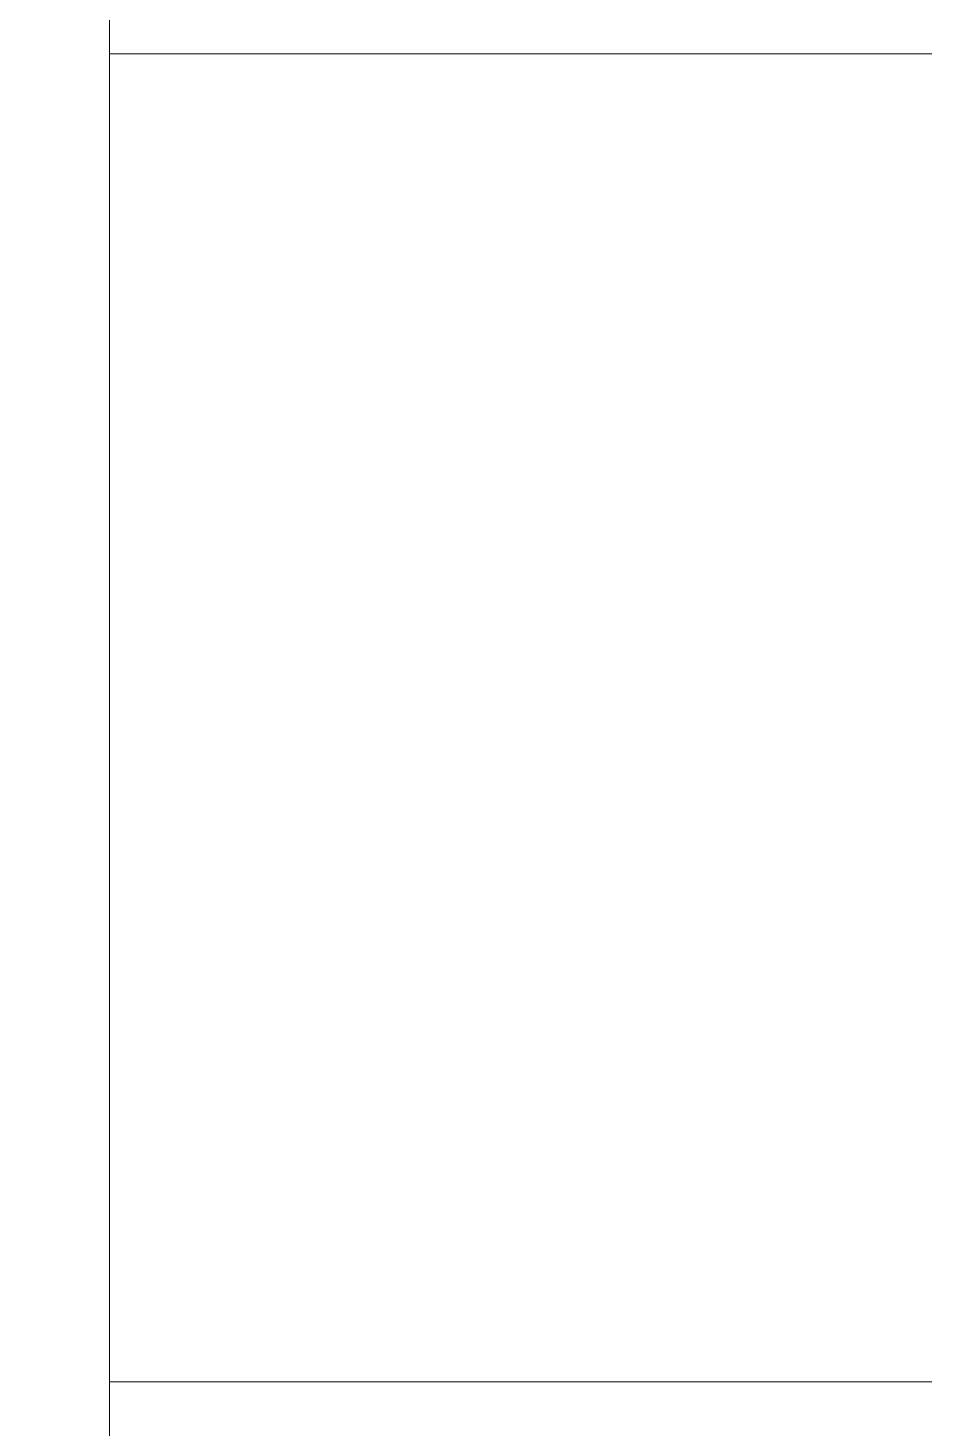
# Model space of a CAD drawing. Header units: millimetres. Extents: x 26027 to 581921, y 7230 to 233891.
# Drawn here: x 475439 to 475945, y 209209 to 210000 of the extents above; entities that cross this region are included whole.
import ezdxf

# ---------------------------------------------------------------- set-up
doc = ezdxf.new("R2010")
doc.units = ezdxf.units.MM
doc.header["$LTSCALE"] = 5
doc.layers.get('0').update_dxf_attribs({"color": 252})
for name, color, linetype, lineweight in [('Medical Equipment and Furniture', 252, 'Continuous', 0), ('NEW Wall', 252, 'Continuous', 5), ('Walls', 252, 'Continuous', 5)]:
    doc.layers.add(name, color=color, linetype=linetype, lineweight=lineweight)

# ---------------------------------------------------------------- blocks, each defined once
blk = doc.blocks.new('*X24')
at = {"color": 0}
for p, q in [((13, 1), (13, 1)), ((13, 1), (13, 1)), ((13, 1), (13, 1)), ((13, 1), (13, 1)), ((13, 1), (13, 1)), ((13, 1), (13, 1)), ((13, 1), (13, 1)), ((13, 1), (13, 1)), ((13, 1), (13, 1)), ((13, 1), (13, 1)), ((13, 1), (13, 1)), ((13, 1), (13, 1)), ((13, 1), (13, 1)), ((13, 1), (13, 1)), ((13, 1), (13, 1)), ((13, 1), (14, 1)), ((13, 1), (14, 1)), ((13, 1), (14, 1)), ((13, 1), (13, 1)), ((13, 1), (13, 1)), ((13, 1), (13, 1)), ((13, 1), (13, 1)), ((13, 1), (13, 1)), ((13, 1), (13, 1)), ((13, 1), (13, 1)), ((13, 1), (13, 1)), ((13, 1), (13, 1)), ((13, 1), (13, 1)), ((13, 1), (13, 1)), ((13, 1), (13, 1)), ((13, 1), (13, 1)), ((13, 1), (13, 1)), ((13, 1), (13, 1)), ((13, 1), (13, 1)), ((13, 1), (13, 1)), ((13, 1), (13, 1)), ((13, 1), (13, 1)), ((13, 1), (13, 1)), ((13, 1), (13, 1)), ((13, 1), (13, 1)), ((13, 1), (13, 1)), ((13, 1), (13, 1)), ((13, 1), (13, 1)), ((13, 1), (13, 1)), ((13, 1), (13, 1)), ((13, 1), (13, 1)), ((13, 1), (13, 1)), ((13, 1), (13, 1)), ((13, 1), (13, 1)), ((13, 1), (13, 1)), ((13, 1), (13, 1)), ((13, 1), (13, 1)), ((13, 1), (13, 1)), ((13, 1), (13, 1)), ((13, 1), (13, 1)), ((13, 1), (13, 1)), ((13, 1), (13, 1)), ((13, 1), (13, 1)), ((13, 1), (13, 1)), ((13, 1), (13, 1)), ((13, 1), (13, 1)), ((13, 1), (13, 1)), ((13, 1), (13, 1)), ((13, 1), (13, 1)), ((13, 1), (13, 1)), ((13, 1), (13, 1)), ((13, 1), (13, 1)), ((13, 1), (13, 1)), ((13, 1), (13, 1)), ((13, 1), (13, 1)), ((13, 1), (13, 1)), ((13, 1), (13, 1)), ((13, 1), (13, 1)), ((13, 1), (13, 1)), ((13, 1), (13, 1)), ((13, 1), (13, 1)), ((13, 1), (13, 1)), ((13, 1), (13, 1)), ((13, 1), (13, 1)), ((13, 1), (13, 1)), ((13, 1), (13, 1)), ((13, 1), (13, 1)), ((13, 1), (13, 1)), ((13, 1), (13, 1)), ((13, 1), (13, 1)), ((13, 1), (13, 1)), ((13, 1), (13, 1)), ((13, 1), (13, 1)), ((13, 1), (13, 1)), ((13, 1), (13, 1)), ((13, 1), (13, 1)), ((13, 1), (13, 1)), ((13, 1), (13, 1)), ((13, 1), (13, 1)), ((13, 1), (13, 1)), ((13, 1), (13, 1)), ((13, 1), (13, 1)), ((13, 1), (13, 1)), ((13, 1), (13, 1)), ((13, 1), (13, 1)), ((13, 1), (13, 1)), ((13, 1), (13, 1)), ((13, 1), (13, 1)), ((13, 1), (13, 1)), ((13, 1), (13, 1)), ((13, 1), (13, 1)), ((13, 1), (13, 1)), ((13, 1), (13, 1)), ((13, 1), (13, 1)), ((13, 1), (13, 1)), ((13, 1), (13, 1)), ((13, 1), (13, 1)), ((13, 1), (13, 1)), ((13, 1), (13, 1)), ((13, 1), (13, 1)), ((13, 1), (13, 1)), ((13, 1), (13, 1)), ((13, 1), (13, 1)), ((13, 1), (13, 1)), ((13, 1), (13, 1)), ((13, 1), (13, 1)), ((13, 1), (13, 1)), ((13, 1), (13, 1)), ((13, 1), (14, 1)), ((13, 0), (13, 0)), ((13, 0), (13, 0)), ((13, 0), (13, 0)), ((13, 0), (13, 0)), ((13, 0), (13, 0)), ((13, 0), (13, 0)), ((13, 0), (13, 0)), ((13, 0), (13, 0)), ((13, 0), (13, 0)), ((13, 0), (13, 0)), ((13, 0), (13, 0)), ((13, 0), (13, 0)), ((13, 0), (13, 0)), ((13, 0), (13, 0)), ((13, 0), (13, 0)), ((13, 0), (13, 0)), ((13, 0), (13, 0)), ((13, 0), (13, 0)), ((13, 0), (13, 0)), ((13, 0), (13, 0)), ((13, 0), (13, 0)), ((13, 0), (13, 0)), ((13, 0), (13, 0)), ((13, 0), (13, 0)), ((13, 0), (13, 0)), ((13, 0), (13, 0)), ((13, 0), (13, 0)), ((13, 0), (13, 0)), ((13, 0), (13, 0)), ((13, 0), (13, 0)), ((13, 0), (13, 0)), ((13, 0), (13, 0)), ((13, 0), (13, 0)), ((13, 0), (13, 0)), ((13, 0), (13, 0)), ((13, 0), (13, 0)), ((13, 0), (13, 0)), ((13, 0), (13, 0)), ((13, 0), (13, 0)), ((13, 0), (13, 0)), ((13, 0), (13, 0)), ((13, 0), (13, 0)), ((13, 0), (13, 0)), ((13, 0), (13, 0)), ((13, 0), (13, 0)), ((13, 0), (13, 0)), ((13, 0), (13, 0)), ((13, 0), (13, 0)), ((13, 0), (14, 0)), ((13, 0), (14, 0)), ((13, 0), (13, 0)), ((13, 0), (14, 0)), ((14, 1), (14, 1)), ((14, 1), (14, 1)), ((14, 1), (14, 1)), ((14, 1), (14, 1)), ((14, 1), (14, 1)), ((14, 1), (14, 1)), ((14, 1), (14, 1)), ((14, 1), (14, 1)), ((14, 1), (14, 1)), ((14, 1), (14, 1)), ((14, 1), (14, 1)), ((14, 1), (14, 1)), ((14, 1), (14, 1)), ((14, 1), (14, 1)), ((14, 1), (14, 1)), ((14, 1), (14, 1)), ((14, 1), (14, 1)), ((14, 1), (14, 1)), ((14, 1), (14, 1)), ((14, 1), (14, 1)), ((14, 1), (14, 1)), ((14, 1), (14, 1)), ((14, 1), (14, 1)), ((14, 1), (14, 1)), ((14, 1), (14, 1)), ((14, 1), (14, 1)), ((14, 1), (14, 1)), ((14, 1), (14, 1)), ((14, 1), (14, 1)), ((14, 1), (14, 1)), ((14, 1), (14, 1)), ((14, 1), (14, 1)), ((14, 1), (14, 1)), ((14, 1), (14, 1)), ((14, 1), (14, 1)), ((14, 1), (14, 1)), ((14, 1), (14, 1)), ((14, 1), (14, 1)), ((14, 1), (14, 1)), ((14, 1), (14, 1)), ((14, 1), (14, 1)), ((14, 1), (14, 1)), ((14, 1), (14, 1)), ((14, 1), (14, 1)), ((14, 1), (14, 1)), ((14, 1), (14, 1)), ((14, 1), (14, 1)), ((14, 1), (14, 1)), ((14, 1), (14, 1)), ((14, 1), (14, 1)), ((14, 1), (14, 1)), ((14, 1), (14, 1)), ((14, 1), (14, 1)), ((14, 1), (14, 1)), ((14, 1), (14, 1)), ((14, 1), (14, 1)), ((14, 1), (14, 1)), ((14, 1), (14, 1)), ((14, 1), (14, 1)), ((14, 1), (14, 1)), ((14, 1), (14, 1)), ((14, 1), (14, 1)), ((14, 1), (14, 1)), ((14, 1), (14, 1)), ((14, 1), (14, 1)), ((14, 1), (14, 1)), ((14, 1), (14, 1)), ((14, 1), (14, 1)), ((14, 1), (14, 1)), ((14, 1), (14, 1)), ((14, 1), (14, 1)), ((14, 1), (14, 1)), ((14, 1), (14, 1)), ((14, 1), (14, 1)), ((14, 1), (14, 1)), ((14, 1), (14, 1)), ((14, 1), (14, 1)), ((14, 1), (14, 1)), ((14, 1), (14, 1)), ((14, 1), (14, 1)), ((14, 1), (14, 1)), ((14, 1), (14, 1)), ((14, 1), (14, 1)), ((14, 1), (14, 1)), ((14, 1), (14, 1)), ((14, 1), (14, 1)), ((14, 1), (14, 1)), ((14, 1), (14, 1)), ((14, 1), (14, 1)), ((14, 1), (14, 1)), ((14, 1), (14, 1)), ((14, 1), (14, 1)), ((14, 1), (14, 1)), ((14, 1), (14, 1)), ((14, 0), (14, 0)), ((14, 0), (14, 0)), ((14, 0), (14, 0)), ((14, 0), (14, 0)), ((14, 0), (14, 0)), ((14, 0), (14, 0)), ((14, 0), (14, 0)), ((14, 0), (14, 0)), ((14, 0), (14, 0)), ((14, 0), (14, 0)), ((14, 0), (14, 0)), ((14, 0), (14, 0)), ((14, 0), (14, 0)), ((14, 0), (14, 0)), ((14, 0), (14, 0)), ((14, 0), (14, 0)), ((14, 0), (14, 0)), ((14, 0), (14, 0)), ((14, 0), (14, 0)), ((14, 0), (14, 0)), ((14, 0), (14, 0)), ((14, 0), (14, 0)), ((14, 0), (14, 0)), ((14, 0), (14, 0)), ((14, 0), (14, 0)), ((14, 0), (14, 0)), ((14, 0), (14, 0)), ((14, 0), (14, 0)), ((14, 0), (14, 0)), ((14, 0), (14, 0)), ((14, 0), (14, 0)), ((14, 0), (14, 0)), ((14, 0), (14, 0)), ((14, 0), (14, 0)), ((14, 0), (14, 0)), ((14, 0), (14, 0)), ((14, 0), (14, 0)), ((14, 0), (14, 0)), ((14, 0), (14, 0)), ((14, 0), (14, 0)), ((14, 0), (14, 0)), ((14, 0), (14, 0)), ((14, 0), (14, 0)), ((14, 0), (14, 0)), ((14, 0), (14, 0)), ((14, 0), (14, 0)), ((14, 0), (14, 0)), ((14, 0), (14, 0)), ((13, 0), (13, 0)), ((13, 0), (14, 0)), ((13, 0), (13, 0)), ((13, 0), (14, 0)), ((13, 0), (13, 0)), ((13, 0), (14, 0)), ((13, 0), (13, 0)), ((13, 0), (13, 0)), ((13, 0), (13, 0)), ((13, 0), (13, 0)), ((13, 0), (14, 0)), ((13, 0), (13, 0)), ((13, 0), (14, 0)), ((13, 0), (13, 0)), ((13, 0), (14, 0)), ((13, 0), (13, 0)), ((13, 0), (14, 0)), ((13, 0), (13, 0)), ((13, 0), (14, 0)), ((13, 0), (13, 0)), ((13, 0), (14, 0)), ((13, 0), (13, 0)), ((13, 0), (14, 0)), ((13, 0), (13, 0)), ((13, 0), (13, 0)), ((13, 0), (13, 0)), ((13, 0), (14, 0)), ((13, 0), (13, 0)), ((13, 0), (14, 0)), ((13, 0), (13, 0)), ((13, 0), (14, 0)), ((13, 0), (13, 0)), ((13, 0), (14, 0)), ((13, 0), (13, 0)), ((13, 0), (13, 0)), ((13, 0), (13, 0)), ((13, 0), (13, 0)), ((13, 0), (13, 0)), ((13, 0), (13, 0)), ((13, 0), (13, 0)), ((13, 0), (13, 0)), ((13, 0), (13, 0)), ((13, 0), (13, 0)), ((13, 0), (13, 0)), ((13, 0), (13, 0)), ((13, 0), (13, 0)), ((13, 0), (13, 0)), ((13, 0), (13, 0)), ((13, 0), (13, 0)), ((13, 0), (13, 0)), ((13, 0), (13, 0)), ((13, 0), (13, 0)), ((13, 0), (13, 0)), ((13, 0), (13, 0)), ((13, 0), (13, 0)), ((13, 0), (13, 0)), ((13, 0), (13, 0)), ((13, 0), (13, 0)), ((13, 0), (13, 0)), ((13, 0), (13, 0)), ((13, 0), (13, 0)), ((13, 0), (13, 0)), ((13, 0), (13, 0)), ((13, 0), (13, 0)), ((13, -1), (13, -1)), ((13, -1), (13, -1)), ((13, -1), (13, -1)), ((13, -1), (13, -1)), ((13, -1), (13, -1)), ((13, -1), (14, -1)), ((13, -1), (13, -1)), ((14, 0), (14, 0)), ((14, 0), (14, 0)), ((14, 0), (14, 0)), ((14, 0), (14, 0)), ((14, 0), (14, 0)), ((14, 0), (14, 0)), ((14, 0), (14, 0)), ((14, 0), (14, 0)), ((14, 0), (14, 0)), ((14, 0), (14, 0)), ((14, 0), (14, 0)), ((14, 0), (14, 0)), ((14, 0), (14, 0)), ((14, 0), (14, 0)), ((14, 0), (14, 0)), ((13, 0), (14, 0)), ((14, 0), (14, 0)), ((14, 0), (14, 0)), ((14, 0), (14, 0)), ((14, 0), (14, 0)), ((14, 0), (14, 0)), ((14, 0), (14, 0)), ((14, 0), (14, 0)), ((14, 0), (14, 0)), ((14, 0), (14, 0)), ((14, 0), (14, 0)), ((14, 0), (14, 0)), ((14, 0), (14, 0)), ((14, 0), (14, 0)), ((14, 0), (14, 0)), ((14, 0), (14, 0)), ((14, 0), (14, 0)), ((14, 0), (14, 0)), ((14, 0), (14, 0)), ((14, 0), (14, 0)), ((14, 0), (14, 0)), ((14, 0), (14, 0)), ((14, 0), (14, 0)), ((14, 0), (14, 0)), ((14, 0), (14, 0)), ((14, 0), (14, 0)), ((14, 0), (14, 0)), ((14, 0), (14, 0)), ((14, 0), (14, 0)), ((14, 0), (14, 0)), ((14, 0), (14, 0)), ((14, 0), (14, 0)), ((14, 0), (14, 0)), ((14, 0), (14, 0)), ((14, 0), (14, 0)), ((14, -1), (14, -1)), ((14, -1), (14, -1)), ((14, -1), (14, -1)), ((14, -1), (14, -1)), ((14, -1), (14, -1))]:
    blk.add_line(p, q, dxfattribs=at)
blk = doc.blocks.new('*X23')
at = {"color": 0}
for p, q in [((5, 3), (5, 3)), ((5, 3), (5, 3)), ((5, 3), (5, 3)), ((5, 3), (5, 3)), ((5, 3), (5, 3)), ((5, 3), (5, 3)), ((5, 3), (5, 3)), ((5, 3), (5, 3)), ((5, 3), (5, 3)), ((5, 3), (5, 3)), ((5, 3), (5, 3)), ((5, 3), (5, 3)), ((5, 3), (5, 3)), ((5, 3), (5, 3)), ((5, 3), (5, 3)), ((5, 3), (5, 3)), ((5, 3), (5, 3)), ((5, 3), (5, 3)), ((5, 3), (5, 3)), ((5, 3), (5, 3)), ((5, 3), (5, 3)), ((5, 3), (5, 3)), ((5, 3), (5, 3)), ((5, 3), (5, 3)), ((5, 3), (5, 3)), ((5, 3), (5, 3)), ((5, 3), (5, 3)), ((5, 3), (5, 3)), ((5, 3), (5, 3)), ((5, 3), (5, 3)), ((5, 3), (5, 3)), ((5, 3), (5, 3)), ((5, 3), (5, 3)), ((5, 3), (5, 3)), ((5, 3), (5, 3)), ((5, 3), (5, 3)), ((5, 3), (5, 3)), ((5, 3), (5, 3)), ((5, 3), (5, 3)), ((5, 3), (5, 3)), ((5, 3), (5, 3)), ((5, 3), (5, 3)), ((5, 3), (5, 3)), ((5, 3), (5, 3)), ((5, 3), (5, 3)), ((5, 3), (5, 3)), ((5, 3), (5, 3)), ((5, 3), (5, 3)), ((5, 3), (5, 3)), ((5, 3), (5, 3)), ((5, 3), (5, 3)), ((5, 3), (5, 3)), ((5, 3), (5, 3)), ((5, 3), (5, 3)), ((5, 3), (5, 3)), ((5, 3), (5, 3)), ((5, 3), (5, 3)), ((5, 3), (5, 3)), ((5, 3), (5, 3)), ((5, 3), (5, 3)), ((5, 3), (5, 3)), ((5, 3), (5, 3)), ((5, 3), (5, 3)), ((5, 3), (5, 3)), ((5, 3), (5, 3)), ((5, 3), (5, 3)), ((6, 3), (5, 3)), ((5, 3), (5, 3)), ((6, 3), (5, 3)), ((5, 3), (5, 3)), ((6, 3), (5, 3)), ((5, 3), (5, 3)), ((6, 3), (5, 3)), ((5, 3), (5, 3)), ((5, 3), (5, 3)), ((5, 3), (5, 3)), ((5, 3), (5, 3)), ((5, 3), (5, 3)), ((5, 3), (5, 3)), ((5, 3), (5, 3)), ((5, 3), (5, 3)), ((5, 3), (5, 3)), ((5, 3), (5, 3)), ((5, 3), (5, 3)), ((5, 3), (5, 3)), ((5, 3), (5, 3)), ((5, 3), (5, 3)), ((5, 3), (5, 3)), ((5, 3), (5, 3)), ((5, 3), (5, 3)), ((5, 3), (5, 3)), ((5, 3), (5, 3)), ((5, 3), (5, 3)), ((5, 3), (5, 3)), ((5, 3), (5, 3)), ((5, 3), (5, 3)), ((6, 3), (6, 3)), ((6, 3), (6, 3)), ((6, 3), (6, 3)), ((6, 3), (6, 3)), ((6, 3), (6, 3)), ((6, 3), (6, 3)), ((6, 3), (6, 3)), ((6, 3), (6, 3)), ((6, 3), (6, 3)), ((6, 3), (6, 3)), ((6, 3), (6, 3)), ((6, 3), (6, 3)), ((6, 3), (6, 3)), ((6, 3), (6, 3)), ((6, 3), (6, 3)), ((6, 3), (6, 3)), ((6, 3), (6, 3)), ((6, 3), (6, 3)), ((6, 3), (6, 3)), ((6, 3), (6, 3)), ((6, 3), (6, 3)), ((6, 3), (6, 3)), ((6, 3), (6, 3)), ((6, 3), (6, 3)), ((6, 3), (6, 3)), ((6, 3), (6, 3)), ((6, 3), (6, 3)), ((6, 3), (6, 3)), ((6, 3), (6, 3)), ((6, 3), (6, 3)), ((6, 3), (6, 3)), ((6, 3), (6, 3)), ((6, 3), (6, 3)), ((6, 3), (6, 3)), ((6, 3), (6, 3)), ((6, 3), (6, 3)), ((6, 3), (6, 3)), ((6, 3), (6, 3)), ((6, 3), (6, 3)), ((6, 3), (6, 3)), ((6, 3), (6, 3)), ((6, 3), (6, 3)), ((6, 3), (6, 3)), ((6, 3), (6, 3)), ((6, 3), (6, 3)), ((6, 3), (6, 3)), ((6, 3), (6, 3)), ((6, 3), (6, 3)), ((6, 3), (6, 3)), ((6, 3), (6, 3)), ((6, 3), (6, 3)), ((6, 3), (6, 3)), ((6, 3), (6, 3)), ((6, 3), (6, 3)), ((6, 3), (6, 3)), ((6, 3), (6, 3)), ((6, 3), (6, 3)), ((6, 3), (6, 3)), ((6, 3), (6, 3)), ((6, 3), (6, 3)), ((6, 3), (6, 3)), ((6, 3), (6, 3)), ((6, 3), (6, 3)), ((6, 3), (6, 3)), ((6, 3), (6, 3)), ((6, 3), (6, 3)), ((6, 3), (6, 3)), ((6, 3), (6, 3)), ((6, 3), (6, 3)), ((6, 3), (6, 3)), ((6, 3), (6, 3)), ((6, 3), (6, 3)), ((6, 3), (6, 3)), ((6, 3), (6, 3)), ((6, 3), (6, 3)), ((6, 3), (6, 3)), ((6, 3), (6, 3)), ((6, 3), (6, 3)), ((6, 3), (6, 3)), ((6, 3), (6, 3)), ((6, 3), (6, 3)), ((6, 3), (6, 3)), ((6, 3), (6, 3)), ((6, 3), (6, 3)), ((6, 3), (6, 3)), ((6, 3), (6, 3)), ((6, 3), (6, 3)), ((6, 3), (6, 3)), ((6, 3), (6, 3)), ((6, 3), (6, 3)), ((6, 3), (6, 3)), ((6, 3), (6, 3)), ((6, 3), (6, 3)), ((6, 3), (6, 3)), ((6, 3), (6, 3)), ((6, 3), (6, 3)), ((6, 3), (6, 3)), ((6, 3), (6, 3)), ((6, 3), (6, 3)), ((6, 3), (6, 3)), ((6, 3), (6, 3)), ((6, 3), (6, 3)), ((6, 3), (6, 3)), ((6, 3), (6, 3)), ((6, 3), (6, 3)), ((6, 3), (6, 3)), ((6, 3), (6, 3)), ((6, 3), (6, 3)), ((6, 3), (6, 3)), ((6, 3), (6, 3)), ((6, 3), (6, 3)), ((6, 3), (6, 3)), ((6, 3), (6, 3)), ((6, 3), (6, 3)), ((6, 3), (6, 3)), ((6, 3), (6, 3)), ((6, 3), (6, 3)), ((6, 3), (6, 3)), ((6, 3), (6, 3)), ((6, 3), (6, 3)), ((6, 3), (6, 3)), ((6, 3), (6, 3)), ((6, 3), (6, 3)), ((6, 3), (6, 3)), ((6, 3), (6, 3)), ((6, 3), (6, 3)), ((6, 3), (6, 3)), ((6, 3), (6, 3)), ((6, 3), (6, 3)), ((6, 3), (6, 3)), ((6, 3), (6, 3)), ((6, 3), (6, 3)), ((6, 3), (6, 3)), ((6, 3), (6, 3)), ((6, 3), (6, 3)), ((6, 3), (6, 3)), ((6, 3), (6, 3)), ((6, 3), (6, 3)), ((6, 3), (6, 3)), ((6, 3), (6, 3)), ((6, 3), (6, 3)), ((6, 3), (6, 3)), ((6, 3), (6, 3)), ((6, 3), (6, 3)), ((6, 3), (6, 3)), ((6, 3), (6, 3)), ((6, 3), (6, 3)), ((6, 3), (6, 3)), ((6, 3), (6, 3)), ((6, 3), (6, 3)), ((6, 3), (6, 3)), ((6, 3), (6, 3)), ((6, 3), (6, 3)), ((6, 3), (6, 3)), ((6, 3), (6, 3)), ((6, 3), (6, 3)), ((6, 3), (6, 3)), ((6, 3), (6, 3)), ((6, 3), (6, 3)), ((6, 3), (6, 3)), ((6, 3), (6, 3)), ((6, 3), (6, 3)), ((6, 3), (6, 3)), ((6, 3), (6, 3)), ((6, 3), (6, 3)), ((6, 3), (6, 3)), ((6, 3), (6, 3)), ((6, 3), (6, 3)), ((6, 3), (6, 3)), ((6, 3), (6, 3)), ((6, 3), (6, 3)), ((6, 3), (6, 3)), ((6, 3), (6, 3)), ((6, 3), (6, 3)), ((6, 3), (6, 3)), ((6, 3), (6, 3)), ((6, 3), (6, 3)), ((6, 3), (6, 3)), ((6, 3), (6, 3)), ((6, 3), (6, 3)), ((6, 3), (6, 3)), ((6, 3), (6, 3)), ((6, 3), (6, 3)), ((6, 3), (6, 3)), ((6, 3), (6, 3)), ((6, 3), (6, 3)), ((6, 3), (6, 3)), ((6, 3), (6, 3)), ((6, 3), (6, 3)), ((6, 3), (6, 3)), ((6, 3), (6, 3)), ((6, 3), (6, 3)), ((6, 3), (6, 3)), ((6, 3), (6, 3)), ((6, 3), (6, 3)), ((6, 3), (6, 3)), ((6, 3), (6, 3)), ((6, 3), (6, 3)), ((6, 3), (6, 3)), ((6, 3), (6, 3)), ((6, 3), (6, 3)), ((6, 3), (6, 3)), ((6, 3), (6, 3)), ((6, 3), (6, 3)), ((6, 3), (5, 3)), ((6, 3), (5, 3)), ((6, 3), (5, 3)), ((6, 3), (5, 3)), ((6, 3), (5, 3)), ((6, 3), (6, 3)), ((6, 3), (6, 3)), ((6, 3), (6, 3)), ((6, 3), (6, 3)), ((6, 3), (6, 3)), ((6, 3), (6, 3)), ((6, 3), (6, 3)), ((6, 3), (6, 3)), ((6, 3), (6, 3)), ((6, 3), (6, 3)), ((6, 3), (6, 3)), ((6, 3), (6, 3)), ((6, 3), (6, 3)), ((6, 3), (6, 3)), ((6, 3), (6, 3)), ((6, 3), (6, 3)), ((6, 3), (6, 3)), ((6, 3), (6, 3)), ((6, 3), (6, 3)), ((6, 3), (6, 3)), ((6, 3), (6, 3)), ((6, 3), (6, 3)), ((6, 3), (6, 3)), ((6, 3), (6, 3)), ((6, 3), (6, 3)), ((6, 3), (6, 3)), ((6, 3), (6, 3)), ((6, 3), (6, 3)), ((6, 3), (6, 3)), ((6, 3), (6, 3)), ((6, 3), (6, 3)), ((6, 3), (6, 3)), ((6, 3), (6, 3)), ((6, 3), (6, 3)), ((6, 3), (6, 3)), ((6, 3), (6, 3)), ((6, 3), (6, 3)), ((6, 3), (6, 3)), ((6, 3), (6, 3)), ((6, 3), (6, 3)), ((6, 3), (6, 3)), ((6, 3), (6, 3)), ((6, 3), (6, 3)), ((6, 3), (6, 3)), ((6, 3), (6, 3)), ((6, 3), (6, 3)), ((6, 3), (6, 3)), ((6, 3), (6, 3)), ((6, 3), (6, 3)), ((6, 3), (6, 3)), ((6, 3), (6, 3)), ((6, 3), (6, 3)), ((6, 3), (6, 3)), ((6, 3), (6, 3)), ((6, 3), (6, 3)), ((6, 3), (6, 3)), ((6, 3), (6, 3)), ((6, 3), (6, 3)), ((6, 3), (6, 3)), ((6, 3), (6, 3)), ((6, 3), (6, 3)), ((6, 3), (6, 3)), ((6, 3), (6, 3)), ((6, 3), (6, 3)), ((6, 3), (6, 3)), ((6, 3), (6, 3)), ((6, 3), (6, 3)), ((6, 3), (6, 3)), ((6, 3), (6, 3)), ((6, 3), (6, 3)), ((6, 3), (6, 3)), ((6, 3), (6, 3)), ((6, 3), (6, 3)), ((6, 3), (6, 3)), ((6, 3), (6, 3)), ((6, 3), (6, 3)), ((6, 3), (6, 3)), ((6, 3), (6, 3)), ((6, 3), (6, 3)), ((6, 3), (6, 3)), ((6, 3), (6, 3)), ((6, 3), (6, 3)), ((6, 3), (6, 3)), ((6, 3), (6, 3)), ((6, 3), (6, 3)), ((6, 3), (6, 3)), ((6, 3), (6, 3)), ((6, 3), (6, 3)), ((6, 3), (6, 3)), ((6, 3), (6, 3)), ((6, 3), (6, 3)), ((6, 3), (6, 3)), ((6, 3), (6, 3)), ((6, 3), (6, 3)), ((6, 3), (6, 3)), ((6, 3), (6, 3)), ((6, 3), (6, 3)), ((6, 3), (6, 3)), ((6, 3), (6, 3)), ((6, 3), (6, 3)), ((6, 3), (6, 3)), ((6, 3), (6, 3)), ((6, 3), (6, 3)), ((6, 3), (6, 3)), ((6, 3), (6, 3)), ((6, 3), (6, 3)), ((6, 3), (6, 3)), ((6, 3), (6, 3)), ((6, 3), (6, 3)), ((6, 3), (6, 3)), ((6, 3), (6, 3)), ((6, 3), (6, 3)), ((6, 3), (6, 3)), ((6, 3), (6, 3)), ((6, 3), (6, 3)), ((6, 3), (6, 3)), ((6, 3), (6, 3)), ((6, 3), (6, 3)), ((6, 3), (6, 3)), ((6, 3), (6, 3)), ((6, 3), (6, 3)), ((6, 3), (6, 3)), ((6, 3), (6, 3)), ((6, 3), (6, 3)), ((6, 3), (6, 3)), ((6, 3), (6, 3)), ((6, 3), (6, 3)), ((6, 3), (6, 3)), ((6, 3), (6, 3)), ((6, 3), (6, 3)), ((6, 3), (6, 3)), ((6, 3), (6, 3)), ((6, 3), (6, 3)), ((6, 3), (6, 3)), ((6, 3), (6, 3)), ((6, 3), (6, 3)), ((6, 3), (6, 3)), ((6, 3), (6, 3)), ((6, 3), (6, 3)), ((6, 3), (6, 3)), ((6, 3), (6, 3)), ((6, 3), (6, 3)), ((6, 3), (6, 3)), ((6, 3), (6, 3)), ((6, 3), (6, 3)), ((6, 3), (6, 3)), ((6, 3), (6, 3)), ((6, 3), (6, 3)), ((6, 3), (6, 3)), ((6, 3), (6, 3)), ((6, 3), (6, 3)), ((6, 3), (6, 3)), ((6, 3), (6, 3)), ((6, 3), (6, 3)), ((6, 3), (6, 3)), ((6, 3), (6, 3)), ((6, 3), (6, 3)), ((6, 3), (6, 3)), ((6, 3), (6, 3)), ((6, 3), (6, 3)), ((6, 3), (6, 3)), ((6, 3), (6, 3)), ((6, 3), (6, 3)), ((6, 3), (6, 3)), ((6, 3), (6, 3)), ((6, 3), (6, 3)), ((6, 3), (6, 3)), ((6, 3), (6, 3)), ((6, 3), (6, 3)), ((6, 3), (6, 3)), ((6, 3), (6, 3)), ((6, 3), (6, 3)), ((6, 3), (6, 3)), ((6, 3), (6, 3)), ((6, 3), (6, 3)), ((6, 3), (6, 3)), ((6, 3), (6, 3)), ((6, 3), (6, 3)), ((6, 3), (6, 3)), ((6, 3), (6, 3)), ((6, 3), (6, 3)), ((6, 3), (6, 3)), ((6, 3), (6, 3)), ((6, 3), (6, 3)), ((6, 3), (6, 3)), ((6, 3), (6, 3)), ((6, 3), (6, 3)), ((6, 3), (6, 3)), ((6, 3), (6, 3)), ((6, 3), (6, 3)), ((6, 3), (6, 3)), ((6, 3), (6, 3)), ((6, 3), (6, 3)), ((6, 3), (6, 3)), ((6, 3), (6, 3)), ((6, 3), (6, 3)), ((6, 3), (6, 3)), ((6, 3), (6, 3)), ((6, 3), (6, 3)), ((6, 3), (6, 3)), ((6, 3), (6, 3)), ((6, 3), (6, 3)), ((6, 3), (6, 3)), ((6, 3), (6, 3)), ((6, 3), (6, 3)), ((6, 3), (6, 3)), ((6, 3), (6, 3)), ((6, 3), (6, 3)), ((6, 3), (6, 3)), ((6, 3), (6, 3)), ((6, 3), (6, 3)), ((6, 3), (6, 3)), ((6, 3), (6, 3)), ((6, 3), (6, 3)), ((6, 3), (6, 3)), ((6, 3), (6, 3)), ((6, 3), (6, 3)), ((6, 3), (6, 3)), ((6, 3), (6, 3)), ((6, 3), (6, 3)), ((6, 3), (6, 3)), ((6, 3), (6, 3)), ((6, 3), (6, 3)), ((6, 3), (6, 3)), ((6, 3), (6, 3)), ((6, 3), (6, 3)), ((6, 3), (6, 3)), ((6, 3), (6, 3)), ((6, 3), (6, 3)), ((6, 3), (6, 3)), ((6, 3), (6, 3)), ((6, 3), (6, 3)), ((6, 3), (6, 3)), ((6, 3), (6, 3)), ((6, 3), (6, 3)), ((6, 3), (6, 3)), ((6, 3), (6, 3)), ((6, 3), (6, 3)), ((6, 3), (6, 3)), ((6, 3), (6, 3)), ((6, 3), (6, 3)), ((6, 3), (6, 3)), ((6, 3), (6, 3)), ((6, 3), (6, 3)), ((6, 3), (6, 3)), ((6, 3), (6, 3)), ((6, 3), (6, 3)), ((6, 3), (6, 3)), ((6, 3), (6, 3)), ((6, 3), (6, 3)), ((6, 3), (6, 3)), ((6, 3), (6, 3)), ((6, 3), (6, 3)), ((6, 3), (6, 3)), ((6, 3), (6, 3)), ((6, 3), (6, 3)), ((6, 3), (6, 3)), ((6, 3), (6, 3)), ((6, 3), (6, 3)), ((6, 3), (6, 3)), ((6, 3), (6, 3)), ((6, 3), (6, 3)), ((6, 3), (6, 3)), ((6, 3), (6, 3)), ((6, 3), (6, 3)), ((6, 3), (6, 3)), ((6, 3), (6, 3)), ((6, 3), (6, 3)), ((6, 3), (6, 3)), ((6, 3), (6, 3)), ((6, 3), (6, 3)), ((6, 3), (6, 3)), ((6, 3), (6, 3)), ((6, 3), (6, 3)), ((6, 3), (6, 3)), ((6, 3), (6, 3)), ((6, 3), (6, 3)), ((6, 3), (6, 3)), ((6, 3), (6, 3)), ((6, 3), (6, 3)), ((6, 3), (6, 3)), ((6, 3), (6, 3)), ((6, 3), (6, 3)), ((6, 3), (6, 3)), ((6, 3), (6, 3)), ((6, 3), (6, 3)), ((6, 3), (6, 3)), ((6, 3), (6, 3)), ((6, 3), (6, 3)), ((6, 3), (6, 3)), ((6, 3), (6, 3)), ((6, 3), (6, 3)), ((6, 3), (6, 3)), ((6, 3), (6, 3)), ((6, 3), (6, 3)), ((6, 3), (6, 3)), ((6, 3), (6, 3)), ((6, 3), (6, 3)), ((6, 3), (6, 3)), ((6, 3), (6, 3)), ((6, 3), (6, 3)), ((6, 3), (6, 3)), ((6, 3), (6, 3)), ((6, 3), (6, 3)), ((6, 3), (6, 3)), ((6, 3), (6, 3)), ((6, 3), (6, 3)), ((6, 3), (6, 3)), ((6, 3), (6, 3)), ((6, 3), (6, 3)), ((6, 3), (6, 3)), ((6, 3), (6, 3)), ((6, 3), (6, 3)), ((6, 3), (6, 3)), ((6, 3), (6, 3)), ((6, 3), (6, 3)), ((6, 3), (6, 3))]:
    blk.add_line(p, q, dxfattribs=at)
blk = doc.blocks.new('GF21043-P')
at = {"color": 0}
for p, q in [((0.8, 0.75), (-0.8, 0.75)), ((0.8, 0), (0.8, 0.75)), ((-0.8, 0), (0.8, 0))]:
    blk.add_line(p, q, dxfattribs=at)
for points in [[(0.8, 0.75), (0.8, 0.75), (0.8, 0.75), (0.8, 0.75), (0.8, 0.75), (0.8, 0.75), (0.8, 0.75), (0.8, 0.75), (0.8, 0.75), (0.8, 0.75), (0.8, 0.75), (0.8, 0.75), (0.8, 0.75), (0.8, 0.75), (0.8, 0.75), (0.8, 0.75), (0.8, 0.75), (0.8, 0.75), (0.8, 0.75), (0.8, 0.75), (0.8, 0.75), (0.8, 0.75), (0.8, 0.75), (0.8, 0.75), (0.8, 0.75), (0.8, 0.75), (0.8, 0.75), (0.8, 0.75), (0.8, 0.75), (0.8, 0.75), (0.8, 0.75), (0.8, 0.75), (0.8, 0.75), (0.8, 0.75), (0.8, 0.75), (0.8, 0.75), (0.8, 0.75), (0.8, 0.75), (0.8, 0.75), (0.8, 0.75), (0.8, 0.75), (0.8, 0.75), (0.8, 0.75), (0.8, 0.75), (0.8, 0.75), (0.8, 0.75), (0.8, 0.75), (0.8, 0.75), (0.8, 0.75), (0.8, 0.75), (0.8, 0.75), (0.8, 0.75), (0.8, 0.75), (0.8, 0.75), (0.8, 0.75), (0.8, 0.75), (0.8, 0.75), (0.8, 0.75), (0.8, 0.75), (0.8, 0.75), (0.8, 0.75), (0.8, 0.75), (0.8, 0.75), (0.8, 0.75), (0.8, 0.75), (0.8, 0.75), (0.8, 0.75), (0.8, 0.75), (0.8, 0.75), (0.8, 0.75), (0.8, 0.75), (0.8, 0.75), (0.8, 0.75), (0.8, 0.75), (0.8, 0.75), (0.8, 0.75), (0.8, 0.75), (0.8, 0.75), (0.8, 0.75), (0.8, 0.75), (0.8, 0.75), (0.8, 0.75), (0.8, 0.75), (0.8, 0.75), (0.8, 0.75), (0.8, 0.75), (0.8, 0.75), (0.8, 0.75), (0.8, 0.75), (0.8, 0.75), (0.8, 0.75), (0.8, 0.75), (0.8, 0.75), (0.8, 0.75), (0.8, 0.75), (0.8, 0.75), (0.8, 0.75), (0.8, 0.75), (0.8, 0.75), (0.8, 0.75), (0.8, 0.75), (0.8, 0.75), (0.8, 0.75), (0.8, 0.75), (0.8, 0.75), (0.8, 0.75), (0.8, 0.75), (0.8, 0.75), (0.8, 0.75), (0.8, 0.75), (0.8, 0.75), (0.8, 0.75), (0.8, 0.75), (0.8, 0.75), (0.8, 0.75), (0.8, 0.75), (0.8, 0.75), (0.8, 0.75), (0.8, 0.75), (0.8, 0.75), (0.8, 0.75), (0.8, 0.75), (0.8, 0.75), (0.8, 0.75), (0.8, 0.75), (0.8, 0.75), (0.8, 0.75), (0.8, 0.75), (0.8, 0.75), (0.8, 0.75), (0.8, 0.75), (0.8, 0.75), (0.8, 0.75), (0.8, 0.75), (0.8, 0.75), (0.8, 0.75), (0.8, 0.75), (0.8, 0.75), (0.8, 0.75), (0.8, 0.75), (0.8, 0.75), (0.8, 0.75), (0.8, 0.75), (0.8, 0.75), (0.8, 0.75), (0.8, 0.75), (0.8, 0.75), (0.8, 0.75), (0.8, 0.75), (0.8, 0.75), (0.8, 0.75), (0.8, 0.75), (0.8, 0.75), (0.8, 0.75), (0.8, 0.75), (0.8, 0.75), (0.8, 0.75), (0.8, 0.75), (0.8, 0.75), (0.8, 0.75), (0.8, 0.75), (0.8, 0.75), (0.8, 0.75), (0.8, 0.75), (0.8, 0.75), (0.8, 0.75), (0.8, 0.75), (0.8, 0.75), (0.8, 0.75), (0.8, 0.75), (0.8, 0.75), (0.8, 0.75), (0.8, 0.75), (0.8, 0.75), (0.8, 0.75), (0.8, 0.75), (0.8, 0.75), (0.8, 0.75), (0.8, 0.75), (0.8, 0.75), (0.8, 0.75), (0.8, 0.75), (0.8, 0.75), (0.8, 0.75), (0.8, 0.75), (0.8, 0.75), (0.8, 0.75), (0.8, 0.75), (0.8, 0.75), (0.8, 0.75), (0.8, 0.75), (0.8, 0.75), (0.8, 0.75), (0.8, 0.75), (0.8, 0.75), (0.8, 0.75), (0.8, 0.75), (0.8, 0.75), (0.8, 0.75), (0.8, 0.75), (0.8, 0.75), (0.8, 0.75), (0.8, 0.75), (0.8, 0.75), (0.8, 0.75), (0.8, 0.75), (0.8, 0.75), (0.8, 0.75), (0.8, 0.75), (0.8, 0.75), (0.8, 0.75), (0.8, 0.75), (0.8, 0.75), (0.8, 0.75), (0.8, 0.75), (0.8, 0.75), (0.8, 0.75), (0.8, 0.75), (0.8, 0.75), (0.8, 0.75), (0.8, 0.75), (0.8, 0.75), (0.8, 0.75), (0.8, 0.75), (0.8, 0.75), (0.8, 0.75), (0.8, 0.75), (0.8, 0.75), (0.8, 0.75), (0.8, 0.75), (0.8, 0.75), (0.8, 0.75), (0.8, 0.75), (0.8, 0.75), (0.8, 0.75), (0.8, 0.75), (0.8, 0.75), (0.8, 0.75), (0.8, 0.75), (0.8, 0.75), (0.8, 0.75), (0.8, 0.75), (0.8, 0.75), (0.8, 0.75), (0.8, 0.75), (0.8, 0.75), (0.8, 0.75), (0.8, 0.75), (0.8, 0.75), (0.8, 0.75), (0.8, 0.75), (0.8, 0.75), (0.8, 0.75), (0.8, 0.75), (0.8, 0.75), (0.8, 0.75), (0.8, 0.75), (0.8, 0.75), (0.8, 0.75), (0.8, 0.75), (0.8, 0.75), (0.8, 0.75), (0.8, 0.75), (0.8, 0.75), (0.8, 0.75), (0.8, 0.75), (0.8, 0.75), (0.8, 0.75), (0.8, 0.75), (0.8, 0.75), (0.8, 0.75), (0.8, 0.75), (0.8, 0.75), (0.8, 0.75), (0.8, 0.75), (0.8, 0.75), (0.8, 0.75)], [(0.8, 0.75), (0.8, 0.75), (0.8, 0.75), (0.8, 0.75), (0.8, 0.75), (0.8, 0.75), (0.8, 0.75), (0.8, 0.75), (0.8, 0.75), (0.8, 0.75), (0.8, 0.75), (0.8, 0.75), (0.8, 0.75), (0.8, 0.75), (0.8, 0.75), (0.8, 0.75), (0.8, 0.75), (0.8, 0.75), (0.8, 0.75), (0.8, 0.75), (0.8, 0.75), (0.8, 0.75), (0.8, 0.75), (0.8, 0.75), (0.8, 0.75), (0.8, 0.75), (0.8, 0.75), (0.8, 0.75), (0.8, 0.75), (0.8, 0.75), (0.8, 0.75), (0.8, 0.75), (0.8, 0.75), (0.8, 0.75), (0.8, 0.75), (0.8, 0.75), (0.8, 0.75), (0.8, 0.75), (0.8, 0.75), (0.8, 0.75), (0.8, 0.75), (0.8, 0.75), (0.8, 0.75), (0.8, 0.75), (0.8, 0.75), (0.8, 0.75), (0.8, 0.75), (0.8, 0.75), (0.8, 0.75), (0.8, 0.75), (0.8, 0.75), (0.8, 0.75), (0.8, 0.75), (0.8, 0.75), (0.8, 0.75), (0.8, 0.75), (0.8, 0.75), (0.8, 0.75), (0.8, 0.75), (0.8, 0.75), (0.8, 0.75), (0.8, 0.75), (0.8, 0.75), (0.8, 0.75), (0.8, 0.75), (0.8, 0.75), (0.8, 0.75), (0.8, 0.75), (0.8, 0.75), (0.8, 0.75), (0.8, 0.75), (0.8, 0.75), (0.8, 0.75), (0.8, 0.75), (0.8, 0.75), (0.8, 0.75), (0.8, 0.75), (0.8, 0.75), (0.8, 0.75), (0.8, 0.75), (0.8, 0.75), (0.8, 0.75), (0.8, 0.75), (0.8, 0.75), (0.8, 0.75), (0.8, 0.75), (0.8, 0.75), (0.8, 0.75), (0.8, 0.75), (0.8, 0.75), (0.8, 0.75), (0.8, 0.75), (0.8, 0.75), (0.8, 0.75), (0.8, 0.75), (0.8, 0.75), (0.8, 0.75), (0.8, 0.75), (0.8, 0.75), (0.8, 0.75), (0.8, 0.75), (0.8, 0.75), (0.8, 0.75), (0.8, 0.75), (0.8, 0.75), (0.8, 0.75), (0.8, 0.75), (0.8, 0.75), (0.8, 0.75), (0.8, 0.75), (0.8, 0.75), (0.8, 0.75), (0.8, 0.75), (0.8, 0.75), (0.8, 0.75), (0.8, 0.75), (0.8, 0.75), (0.8, 0.75), (0.8, 0.75), (0.8, 0.75), (0.8, 0.75), (0.8, 0.75), (0.8, 0.75), (0.8, 0.75), (0.8, 0.75), (0.8, 0.75), (0.8, 0.75), (0.8, 0.75), (0.8, 0.75), (0.8, 0.75), (0.8, 0.75), (0.8, 0.75), (0.8, 0.75), (0.8, 0.75), (0.8, 0.75), (0.8, 0.75), (0.8, 0.75), (0.8, 0.75), (0.8, 0.75), (0.8, 0.75), (0.8, 0.75), (0.8, 0.75), (0.8, 0.75), (0.8, 0.75), (0.8, 0.75), (0.8, 0.75), (0.8, 0.75), (0.8, 0.75), (0.8, 0.75), (0.8, 0.75), (0.8, 0.75), (0.8, 0.75), (0.8, 0.75), (0.8, 0.75), (0.8, 0.75), (0.8, 0.75), (0.8, 0.75), (0.8, 0.75), (0.8, 0.75), (0.8, 0.75), (0.8, 0.75), (0.8, 0.75), (0.8, 0.75), (0.8, 0.75), (0.8, 0.75), (0.8, 0.75), (0.8, 0.75), (0.8, 0.75), (0.8, 0.75), (0.8, 0.75), (0.8, 0.75), (0.8, 0.75), (0.8, 0.75), (0.8, 0.75), (0.8, 0.75), (0.8, 0.75), (0.8, 0.75), (0.8, 0.75), (0.8, 0.75), (0.8, 0.75), (0.8, 0.75), (0.8, 0.75), (0.8, 0.75), (0.8, 0.75), (0.8, 0.75), (0.8, 0.75), (0.8, 0.75), (0.8, 0.75), (0.8, 0.75), (0.8, 0.75), (0.8, 0.75), (0.8, 0.75), (0.8, 0.75), (0.8, 0.75), (0.8, 0.75), (0.8, 0.75), (0.8, 0.75), (0.8, 0.75), (0.8, 0.75), (0.8, 0.75), (0.8, 0.75), (0.8, 0.75), (0.8, 0.75), (0.8, 0.75), (0.8, 0.75), (0.8, 0.75), (0.8, 0.75), (0.8, 0.75), (0.8, 0.75), (0.8, 0.75), (0.8, 0.75), (0.8, 0.75), (0.8, 0.75), (0.8, 0.75), (0.8, 0.75), (0.8, 0.75), (0.8, 0.75), (0.8, 0.75), (0.8, 0.75)], [(0.8, 0.75), (0.8, 0.75), (0.8, 0.75), (0.8, 0.75), (0.8, 0.75), (0.8, 0.75), (0.8, 0.75), (0.8, 0.75), (0.8, 0.75), (0.8, 0.75), (0.8, 0.75), (0.8, 0.75), (0.8, 0.75), (0.8, 0.75), (0.8, 0.75), (0.8, 0.75), (0.8, 0.75), (0.8, 0.75), (0.8, 0.75), (0.8, 0.75), (0.8, 0.75), (0.8, 0.75), (0.8, 0.75), (0.8, 0.75), (0.8, 0.75), (0.8, 0.75), (0.8, 0.75), (0.8, 0.75), (0.8, 0.75), (0.8, 0.75), (0.8, 0.75), (0.8, 0.75), (0.8, 0.75), (0.8, 0.75), (0.8, 0.75), (0.8, 0.75), (0.8, 0.75), (0.8, 0.75), (0.8, 0.75), (0.8, 0.75), (0.8, 0.75), (0.8, 0.75), (0.8, 0.75), (0.8, 0.75), (0.8, 0.75), (0.8, 0.75), (0.8, 0.75), (0.8, 0.75), (0.8, 0.75), (0.8, 0.75), (0.8, 0.75), (0.8, 0.75), (0.8, 0.75), (0.8, 0.75), (0.8, 0.75), (0.8, 0.75), (0.8, 0.75), (0.8, 0.75), (0.8, 0.75), (0.8, 0.75), (0.8, 0.75), (0.8, 0.75), (0.8, 0.75), (0.8, 0.75), (0.8, 0.75), (0.8, 0.75), (0.8, 0.75), (0.8, 0.75), (0.8, 0.75), (0.8, 0.75), (0.8, 0.75), (0.8, 0.75), (0.8, 0.75), (0.8, 0.75), (0.8, 0.75), (0.8, 0.75), (0.8, 0.75), (0.8, 0.75), (0.8, 0.75), (0.8, 0.75), (0.8, 0.75), (0.8, 0.75), (0.8, 0.75), (0.8, 0.75), (0.8, 0.75), (0.8, 0.75), (0.8, 0.75), (0.8, 0.75), (0.8, 0.75), (0.8, 0.75), (0.8, 0.75), (0.8, 0.75), (0.8, 0.75), (0.8, 0.75), (0.8, 0.75), (0.8, 0.75), (0.8, 0.75), (0.8, 0.75), (0.8, 0.75), (0.8, 0.75), (0.8, 0.75), (0.8, 0.75), (0.8, 0.75), (0.8, 0.75), (0.8, 0.75), (0.8, 0.75), (0.8, 0.75), (0.8, 0.75), (0.8, 0.75), (0.8, 0.75), (0.8, 0.75), (0.8, 0.75), (0.8, 0.75), (0.8, 0.75), (0.8, 0.75), (0.8, 0.75), (0.8, 0.75), (0.8, 0.75), (0.8, 0.75), (0.8, 0.75), (0.8, 0.75), (0.8, 0.75), (0.8, 0.75), (0.8, 0.75), (0.8, 0.75), (0.8, 0.75), (0.8, 0.75), (0.8, 0.75), (0.8, 0.75), (0.8, 0.75), (0.8, 0.75), (0.8, 0.75), (0.8, 0.75), (0.8, 0.75), (0.8, 0.75), (0.8, 0.75), (0.8, 0.75), (0.8, 0.75), (0.8, 0.75), (0.8, 0.75), (0.8, 0.75), (0.8, 0.75), (0.8, 0.75), (0.8, 0.75), (0.8, 0.75), (0.8, 0.75), (0.8, 0.75), (0.8, 0.75), (0.8, 0.75), (0.8, 0.75), (0.8, 0.75), (0.8, 0.75), (0.8, 0.75), (0.8, 0.75), (0.8, 0.75), (0.8, 0.75), (0.8, 0.75), (0.8, 0.75), (0.8, 0.75), (0.8, 0.75), (0.8, 0.75), (0.8, 0.75), (0.8, 0.75), (0.8, 0.75), (0.8, 0.75), (0.8, 0.75), (0.8, 0.75), (0.8, 0.75), (0.8, 0.75), (0.8, 0.75), (0.8, 0.75), (0.8, 0.75), (0.8, 0.75), (0.8, 0.75), (0.8, 0.75), (0.8, 0.75), (0.8, 0.75), (0.8, 0.75), (0.8, 0.75), (0.8, 0.75), (0.8, 0.75), (0.8, 0.75), (0.8, 0.75), (0.8, 0.75), (0.8, 0.75), (0.8, 0.75), (0.8, 0.75), (0.8, 0.75), (0.8, 0.75), (0.8, 0.75), (0.8, 0.75), (0.8, 0.75), (0.8, 0.75), (0.8, 0.75), (0.8, 0.75), (0.8, 0.75), (0.8, 0.75), (0.8, 0.75), (0.8, 0.75), (0.8, 0.75), (0.8, 0.75), (0.8, 0.75), (0.8, 0.75), (0.8, 0.75), (0.8, 0.75), (0.8, 0.75), (0.8, 0.75), (0.8, 0.75), (0.8, 0.75), (0.8, 0.75), (0.8, 0.75), (0.8, 0.75), (0.8, 0.75), (0.8, 0.75)]]:
    blk.add_lwpolyline(points, close=True, dxfattribs=at)
at = {"layer": 'NEW Wall', "color": 0, "linetype": 'Continuous'}
for points in [[(0.8, 0.75), (0.8, 0.75), (0.8, 0.75), (0.8, 0.75), (0.8, 0.75), (0.8, 0.75), (0.8, 0.75), (0.8, 0.75), (0.8, 0.75), (0.8, 0.75)], [(0.8, 0.75), (0.8, 0.75), (0.8, 0.75), (0.8, 0.75), (0.8, 0.75), (0.8, 0.75), (0.8, 0.75), (0.8, 0.75), (0.8, 0.75)], [(0.8, 0.75), (0.8, 0.75), (0.8, 0.75), (0.8, 0.75), (0.8, 0.75), (0.8, 0.75), (0.8, 0.75), (0.8, 0.75), (0.8, 0.75), (0.8, 0.75), (0.8, 0.75), (0.8, 0.75), (0.8, 0.75), (0.8, 0.75), (0.8, 0.75), (0.8, 0.75), (0.8, 0.75), (0.8, 0.75)], [(0.8, 0.75), (0.8, 0.75), (0.8, 0.75), (0.8, 0.75), (0.8, 0.75), (0.8, 0.75), (0.8, 0.75)], [(0.8, 0.75), (0.8, 0.75), (0.8, 0.75), (0.8, 0.75), (0.8, 0.75), (0.8, 0.75), (0.8, 0.75), (0.8, 0.75), (0.8, 0.75), (0.8, 0.75), (0.8, 0.75), (0.8, 0.75), (0.8, 0.75), (0.8, 0.75), (0.8, 0.75)], [(0.8, 0.75), (0.8, 0.75), (0.8, 0.75), (0.8, 0.75), (0.8, 0.75), (0.8, 0.75), (0.8, 0.75), (0.8, 0.75), (0.8, 0.75), (0.8, 0.75)], [(0.8, 0.75), (0.8, 0.75), (0.8, 0.75), (0.8, 0.75), (0.8, 0.75), (0.8, 0.75), (0.8, 0.75), (0.8, 0.75), (0.8, 0.75), (0.8, 0.75), (0.8, 0.75), (0.8, 0.75)], [(0.8, 0.75), (0.8, 0.75), (0.8, 0.75), (0.8, 0.75), (0.8, 0.75), (0.8, 0.75), (0.8, 0.75), (0.8, 0.75), (0.8, 0.75), (0.8, 0.75)], [(0.8, 0.75), (0.8, 0.75), (0.8, 0.75), (0.8, 0.75), (0.8, 0.75), (0.8, 0.75), (0.8, 0.75), (0.8, 0.75), (0.8, 0.75), (0.8, 0.75)], [(0.8, 0.75), (0.8, 0.75), (0.8, 0.75), (0.8, 0.75), (0.8, 0.75), (0.8, 0.75), (0.8, 0.75), (0.8, 0.75)], [(0.8, 0.75), (0.8, 0.75), (0.8, 0.75), (0.8, 0.75), (0.8, 0.75), (0.8, 0.75), (0.8, 0.75), (0.8, 0.75), (0.8, 0.75), (0.8, 0.75), (0.8, 0.75), (0.8, 0.75), (0.8, 0.75), (0.8, 0.75), (0.8, 0.75), (0.8, 0.75), (0.8, 0.75), (0.8, 0.75), (0.8, 0.75), (0.8, 0.75), (0.8, 0.75), (0.8, 0.75), (0.8, 0.75), (0.8, 0.75), (0.8, 0.75), (0.8, 0.75), (0.8, 0.75), (0.8, 0.75), (0.8, 0.75), (0.8, 0.75), (0.8, 0.75), (0.8, 0.75), (0.8, 0.75), (0.8, 0.75), (0.8, 0.75), (0.8, 0.75), (0.8, 0.75), (0.8, 0.75), (0.8, 0.75), (0.8, 0.75), (0.8, 0.75), (0.8, 0.75), (0.8, 0.75), (0.8, 0.75), (0.8, 0.75), (0.8, 0.75), (0.8, 0.75), (0.8, 0.75), (0.8, 0.75), (0.8, 0.75), (0.8, 0.75), (0.8, 0.75), (0.8, 0.75), (0.8, 0.75), (0.8, 0.75), (0.8, 0.75), (0.8, 0.75), (0.8, 0.75), (0.8, 0.75), (0.8, 0.75), (0.8, 0.75), (0.8, 0.75), (0.8, 0.75), (0.8, 0.75), (0.8, 0.75), (0.8, 0.75), (0.8, 0.75), (0.8, 0.75), (0.8, 0.75), (0.8, 0.75), (0.8, 0.75), (0.8, 0.75), (0.8, 0.75), (0.8, 0.75), (0.8, 0.75), (0.8, 0.75), (0.8, 0.75), (0.8, 0.75), (0.8, 0.75), (0.8, 0.75), (0.8, 0.75), (0.8, 0.75), (0.8, 0.75), (0.8, 0.75), (0.8, 0.75), (0.8, 0.75), (0.8, 0.75), (0.8, 0.75), (0.8, 0.75), (0.8, 0.75), (0.8, 0.75), (0.8, 0.75), (0.8, 0.75), (0.8, 0.75), (0.8, 0.75), (0.8, 0.75), (0.8, 0.75), (0.8, 0.75), (0.8, 0.75), (0.8, 0.75), (0.8, 0.75), (0.8, 0.75), (0.8, 0.75), (0.8, 0.75), (0.8, 0.75), (0.8, 0.75), (0.8, 0.75), (0.8, 0.75), (0.8, 0.75), (0.8, 0.75), (0.8, 0.75)], [(0.8, 0.75), (0.8, 0.75), (0.8, 0.75), (0.8, 0.75), (0.8, 0.75), (0.8, 0.75), (0.8, 0.75), (0.8, 0.75), (0.8, 0.75), (0.8, 0.75), (0.8, 0.75), (0.8, 0.75), (0.8, 0.75), (0.8, 0.75), (0.8, 0.75), (0.8, 0.75), (0.8, 0.75)], [(0.8, 0.75), (0.8, 0.75), (0.8, 0.75), (0.8, 0.75), (0.8, 0.75), (0.8, 0.75), (0.8, 0.75)], [(0.8, 0.75), (0.8, 0.75), (0.8, 0.75), (0.8, 0.75), (0.8, 0.75), (0.8, 0.75), (0.8, 0.75), (0.8, 0.75), (0.8, 0.75), (0.8, 0.75), (0.8, 0.75), (0.8, 0.75), (0.8, 0.75), (0.8, 0.75), (0.8, 0.75), (0.8, 0.75), (0.8, 0.75), (0.8, 0.75), (0.8, 0.75), (0.8, 0.75), (0.8, 0.75), (0.8, 0.75), (0.8, 0.75), (0.8, 0.75), (0.8, 0.75), (0.8, 0.75), (0.8, 0.75), (0.8, 0.75), (0.8, 0.75), (0.8, 0.75), (0.8, 0.75), (0.8, 0.75), (0.8, 0.75), (0.8, 0.75), (0.8, 0.75), (0.8, 0.75), (0.8, 0.75), (0.8, 0.75), (0.8, 0.75), (0.8, 0.75), (0.8, 0.75), (0.8, 0.75), (0.8, 0.75), (0.8, 0.75), (0.8, 0.75), (0.8, 0.75), (0.8, 0.75), (0.8, 0.75), (0.8, 0.75), (0.8, 0.75), (0.8, 0.75), (0.8, 0.75), (0.8, 0.75), (0.8, 0.75), (0.8, 0.75), (0.8, 0.75), (0.8, 0.75), (0.8, 0.75), (0.8, 0.75), (0.8, 0.75), (0.8, 0.75), (0.8, 0.75), (0.8, 0.75), (0.8, 0.75), (0.8, 0.75), (0.8, 0.75), (0.8, 0.75), (0.8, 0.75), (0.8, 0.75), (0.8, 0.75), (0.8, 0.75), (0.8, 0.75), (0.8, 0.75), (0.8, 0.75), (0.8, 0.75), (0.8, 0.75), (0.8, 0.75), (0.8, 0.75), (0.8, 0.75), (0.8, 0.75), (0.8, 0.75), (0.8, 0.75), (0.8, 0.75), (0.8, 0.75), (0.8, 0.75), (0.8, 0.75), (0.8, 0.75), (0.8, 0.75), (0.8, 0.75)], [(0.8, 0.75), (0.8, 0.75), (0.8, 0.75), (0.8, 0.75), (0.8, 0.75), (0.8, 0.75), (0.8, 0.75), (0.8, 0.75), (0.8, 0.75), (0.8, 0.75), (0.8, 0.75), (0.8, 0.75), (0.8, 0.75), (0.8, 0.75), (0.8, 0.75), (0.8, 0.75), (0.8, 0.75), (0.8, 0.75), (0.8, 0.75), (0.8, 0.75), (0.8, 0.75), (0.8, 0.75), (0.8, 0.75), (0.8, 0.75), (0.8, 0.75), (0.8, 0.75), (0.8, 0.75), (0.8, 0.75), (0.8, 0.75), (0.8, 0.75), (0.8, 0.75), (0.8, 0.75), (0.8, 0.75), (0.8, 0.75), (0.8, 0.75), (0.8, 0.75), (0.8, 0.75), (0.8, 0.75), (0.8, 0.75), (0.8, 0.75), (0.8, 0.75), (0.8, 0.75), (0.8, 0.75), (0.8, 0.75), (0.8, 0.75), (0.8, 0.75), (0.8, 0.75), (0.8, 0.75), (0.8, 0.75), (0.8, 0.75), (0.8, 0.75), (0.8, 0.75), (0.8, 0.75), (0.8, 0.75)]]:
    blk.add_lwpolyline(points, dxfattribs=at)
at = {"color": 0}
for name, xscale, yscale, zscale in [('*X24', 5.5e-11, 5.5e-11, 5.5e-11), ('*X23', 8.59375e-11, 8.59375e-11, 8.59375e-11)]:
    blk.add_blockref(name, (0.8, 0.75), dxfattribs=dict(at, xscale=xscale, yscale=yscale, zscale=zscale))

msp = doc.modelspace()

# ---------------------------------------------------------------- linework, layer by layer
at = {"layer": 'Walls', "elevation": 4.72}
msp.add_lwpolyline([(478063.77, 208055.27), (475334.89, 208055.27), (475334.89, 210510.27), (475128.77, 210510.27), (475128.77, 210660.27), (475484.89, 210660.27), (475484.89, 208205.27), (478063.77, 208205.27)], dxfattribs=at)

# ---------------------------------------------------------------- block references
at = {"layer": 'Medical Equipment and Furniture', "extrusion": (-8.17187e-07, 1.19924e-18, 1), "xscale": -1000.000000000003, "yscale": 1000.000000000005, "zscale": 1000.000000000003}
msp.add_blockref('GF21043-P', (476284.89, 209235.27, 4.34), dxfattribs=at)

doc.saveas('drawing.dxf')
